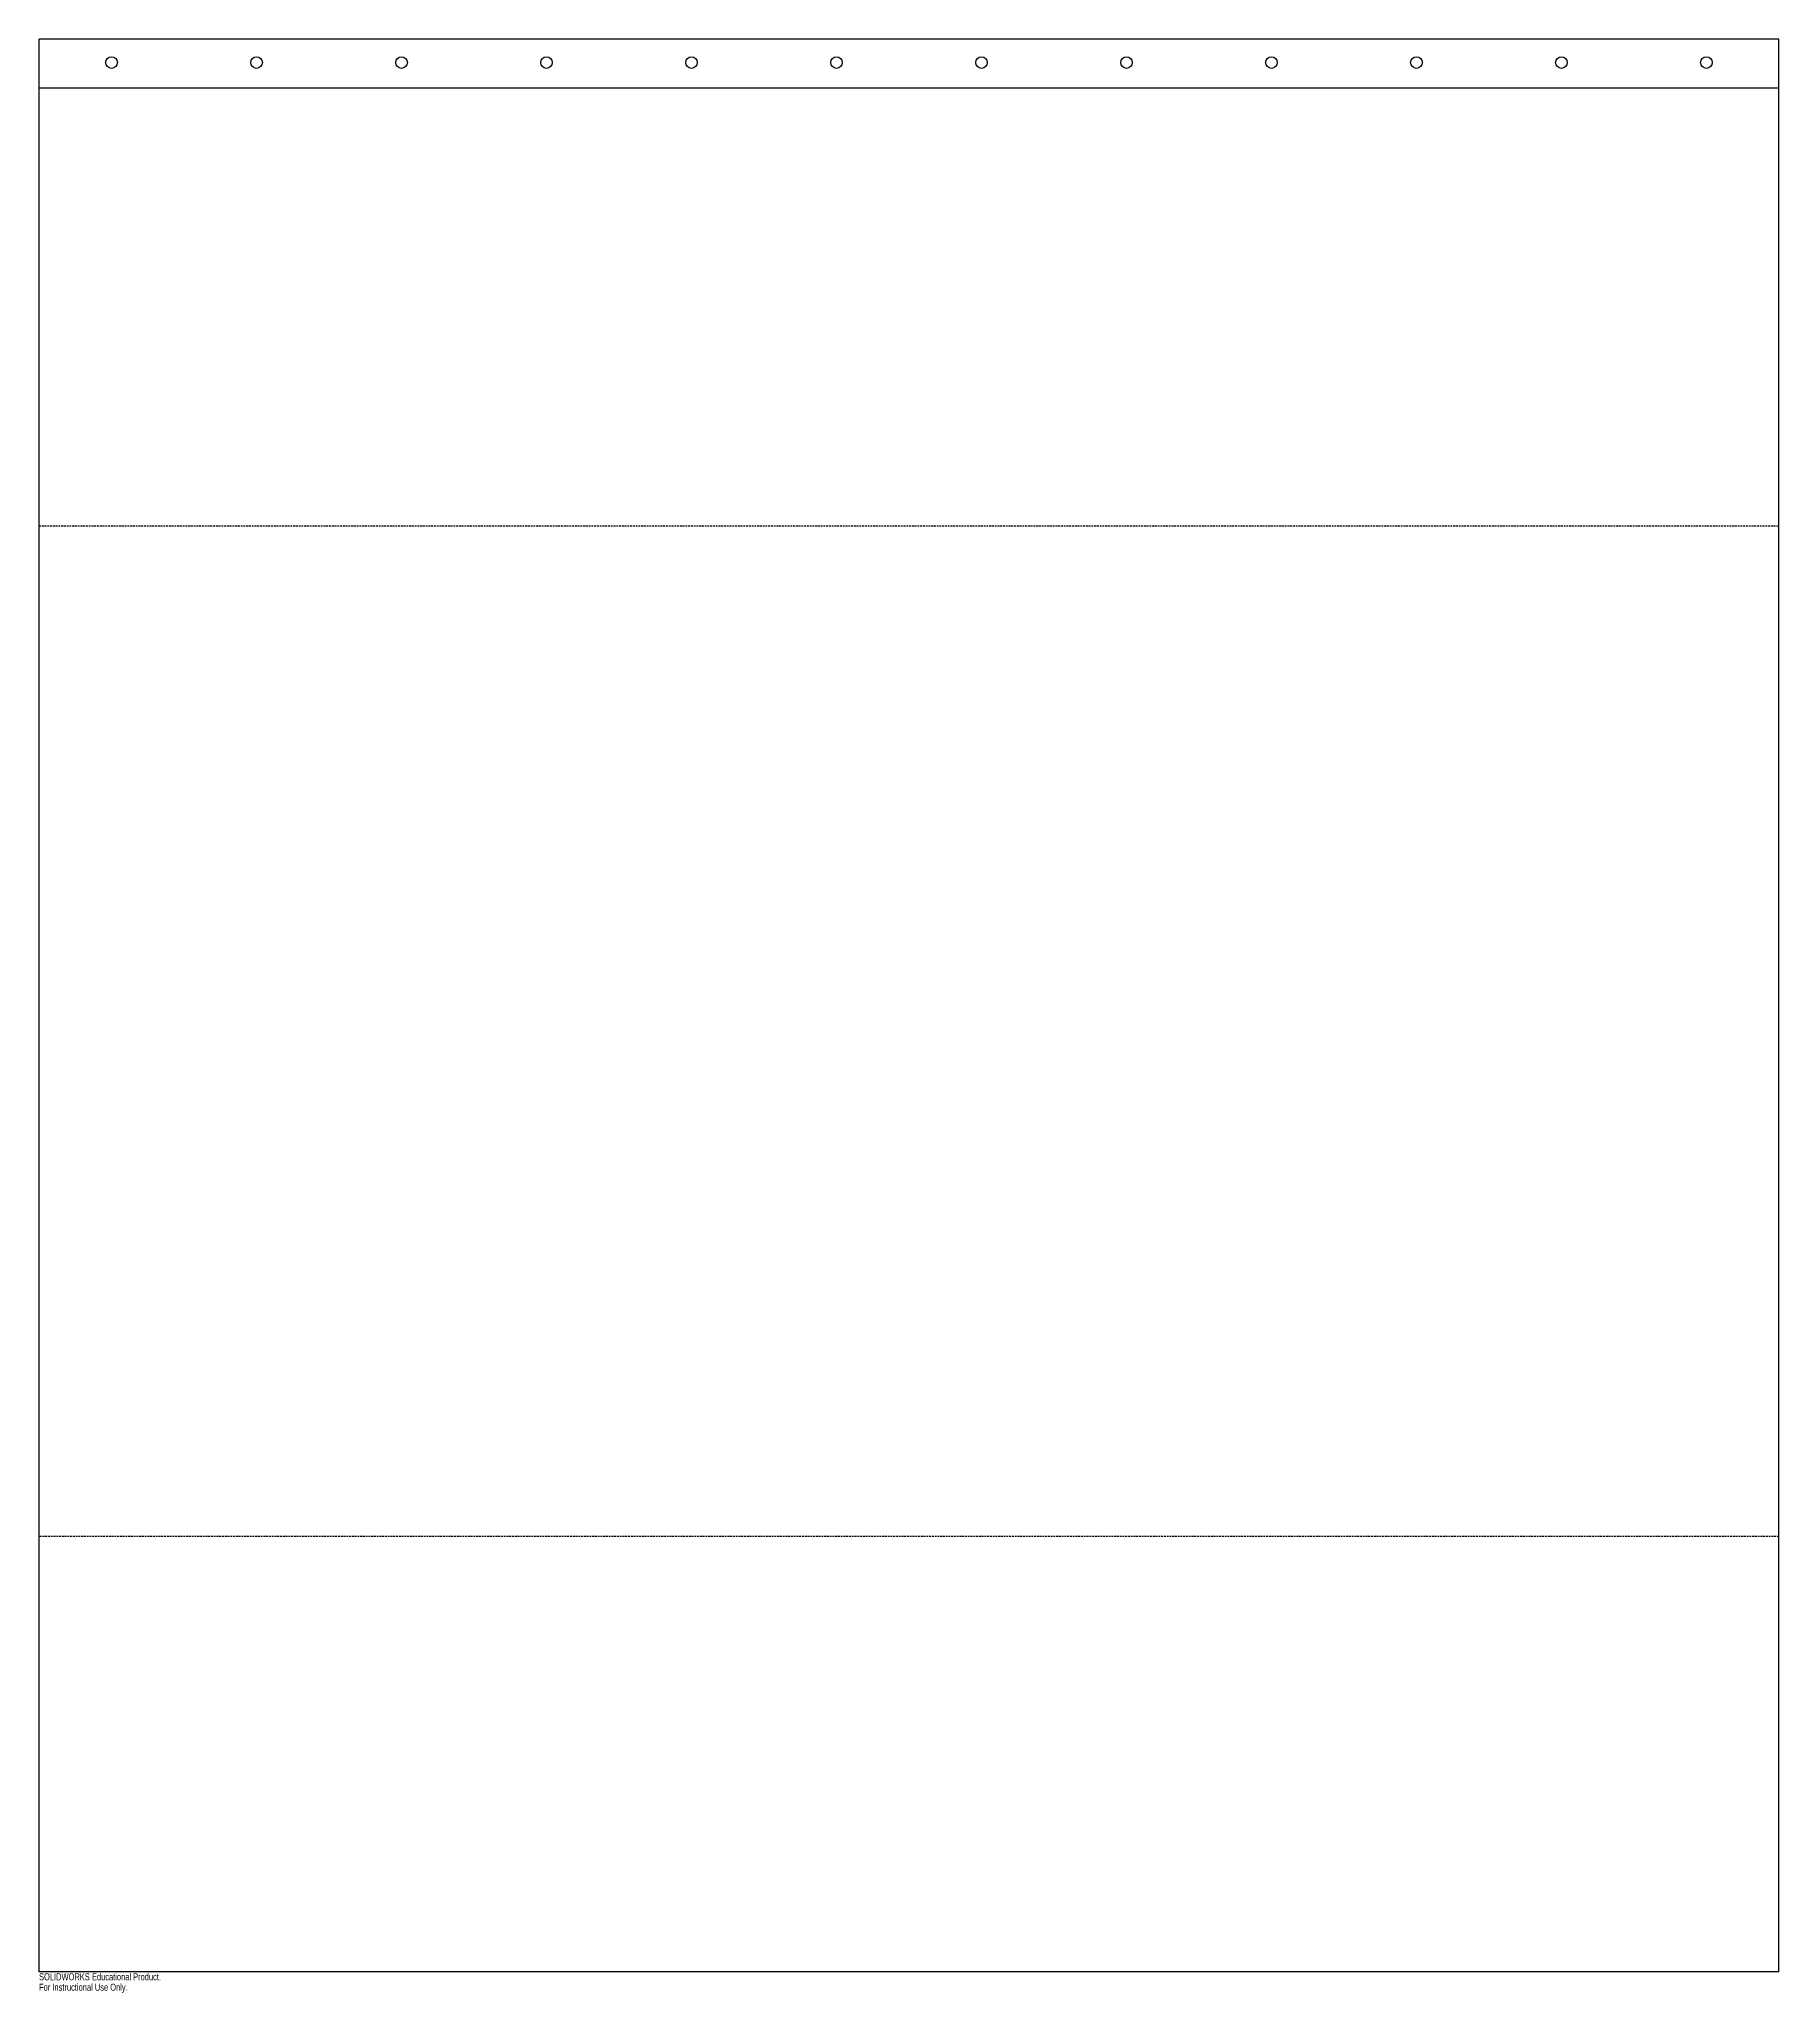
# Model space of a CAD drawing. Header units: millimetres. Extents: x -600 to 600, y -1119 to 228.
import ezdxf

# ---------------------------------------------------------------- set-up
doc = ezdxf.new("R2010")
doc.units = ezdxf.units.MM
doc.linetypes.add('HIDDEN', pattern=[1.905, 1.27, -0.635])
doc.styles.add('SLDTEXTSTYLE0', font='TXT', dxfattribs={"width": 0.7})

msp = doc.modelspace()

# ---------------------------------------------------------------- linework, layer by layer
at = {"color": 7, "linetype": 'Continuous', "lineweight": 25}
for p, q in [((600, 228.4), (-600, 228.4)), ((-600, -1104.5), (-600, 228.4)), ((600, -1104.5), (600, 228.4)), ((600, -1104.5), (-600, -1104.5))]:
    msp.add_line(p, q, dxfattribs=at)
at = {"color": 7, "linetype": 'Continuous'}
msp.add_line((-600, 194.7), (600, 194.7), dxfattribs=at)
at = {"color": 7, "linetype": 'HIDDEN'}
for p, q in [((-600, -107.2), (600, -107.2)), ((600, -804.3), (-600, -804.3))]:
    msp.add_line(p, q, dxfattribs=at)
at = {"color": 7, "linetype": 'Continuous', "lineweight": 25}
for centre in [(-550, 212.2), (-450, 212.2), (-350, 212.2), (-250, 212.2), (-150, 212.2), (-50, 212.2), (50, 212.2), (150, 212.2), (250, 212.2), (350, 212.2), (450, 212.2), (550, 212.2)]:
    msp.add_circle(centre, 4, dxfattribs=at)

# ---------------------------------------------------------------- texts
at = {"color": 7, "linetype": 'Continuous', "char_height": 4.834, "attachment_point": 1, "style": 'SLDTEXTSTYLE0'}
for s, insert in [('SOLIDWORKS Educational Product.', (-600, -1105.5)), ('For Instructional Use Only.', (-600, -1112.7))]:
    msp.add_mtext(s, dxfattribs=dict(at, insert=insert))

doc.saveas('drawing.dxf')
